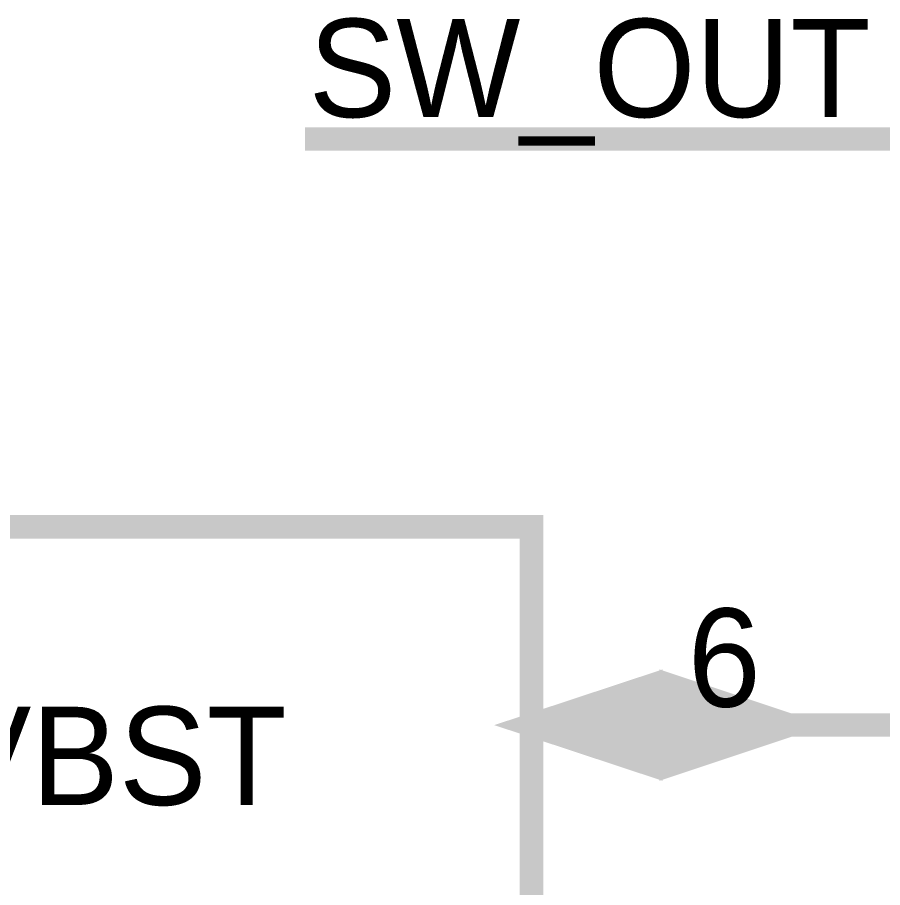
# Model space of a CAD drawing. Header units: inches. Extents: x 0 to 22.3, y 0 to 15.7.
# Drawn here: x 8.4182 to 8.8541, y 10.9413 to 11.3797 of the extents above; entities that cross this region are included whole.
import ezdxf

# ---------------------------------------------------------------- set-up
doc = ezdxf.new("R2010")
doc.units = ezdxf.units.IN
doc.header["$MEASUREMENT"] = 0
doc.layers.add('Sheet', color=255, linetype='Continuous')

msp = doc.modelspace()

# ---------------------------------------------------------------- linework, layer by layer
at = {"layer": 'Sheet'}
for points in [[(9.05518, 11.31841, 0.0118, 0.0118, 0), (8.56319, 11.31841, 0.0118, 0.0118, 0)], [(8.67723, 11.02315, 0.0118, 0.0118, 0), (8.87748, 11.02315, 0.0118, 0.0118, 0)]]:
    msp.add_lwpolyline(points, format="xyseb", dxfattribs=at)
for points in [[(7.87758, 11.12304, 0.0118, 0.0118, 0), (8.67723, 11.12304, 0.0118, 0.0118, 0), (8.67723, 10.52324, 0.0118, 0.0118, 0), (7.87758, 10.52324, 0.0118, 0.0118, 0), (7.87758, 11.12304, 0.0118, 0.0118, 0)], [(7.87758, 11.12304, 0.0039, 0.0039, 0), (7.87758, 10.52324, 0.0039, 0.0039, 0), (8.67723, 10.52324, 0.0039, 0.0039, 0), (8.67723, 11.12304, 0.0039, 0.0039, 0), (7.87758, 11.12304, 0.0039, 0.0039, 0), (7.87758, 11.12304, 0.0039, 0.0039, 0)], [(8.73735, 11.04304, 0.0118, 0.0118, 0), (8.67723, 11.02315, 0.0118, 0.0118, 0), (8.73735, 11.00326, 0.0118, 0.0118, 0), (8.73735, 11.04304, 0.0118, 0.0118, 0)], [(8.74752, 11.04304, 0.0118, 0.0118, 0), (8.74752, 11.00326, 0.0118, 0.0118, 0), (8.80719, 11.02315, 0.0118, 0.0118, 0), (8.74752, 11.04304, 0.0118, 0.0118, 0)], [(8.73735, 11.04304, 0.0039, 0.0039, 0), (8.67723, 11.02315, 0.0039, 0.0039, 0), (8.73735, 11.00326, 0.0039, 0.0039, 0), (8.73735, 11.04304, 0.0039, 0.0039, 0)], [(8.74752, 11.04304, 0.0039, 0.0039, 0), (8.74752, 11.00326, 0.0039, 0.0039, 0), (8.80719, 11.02315, 0.0039, 0.0039, 0), (8.74752, 11.04304, 0.0039, 0.0039, 0)]]:
    msp.add_lwpolyline(points, format="xyseb", close=True, dxfattribs=at)
for points in [[(8.73912, 11.04633), (8.671, 11.02362), (8.73912, 11.00091)], [(8.74522, 11.00091), (8.81334, 11.02362), (8.74522, 11.04633)]]:
    msp.add_solid(points, dxfattribs=at)

# ---------------------------------------------------------------- texts
for s, height, p in [('SW_OUT', 0.049505, (8.56495, 11.32946)), ('6', 0.0495, (8.75592, 11.03243)), ('VBST', 0.049505, (8.38107, 10.98293))]:
    msp.add_text(s, height=height, dxfattribs=at).set_placement(p)

doc.saveas('drawing.dxf')
